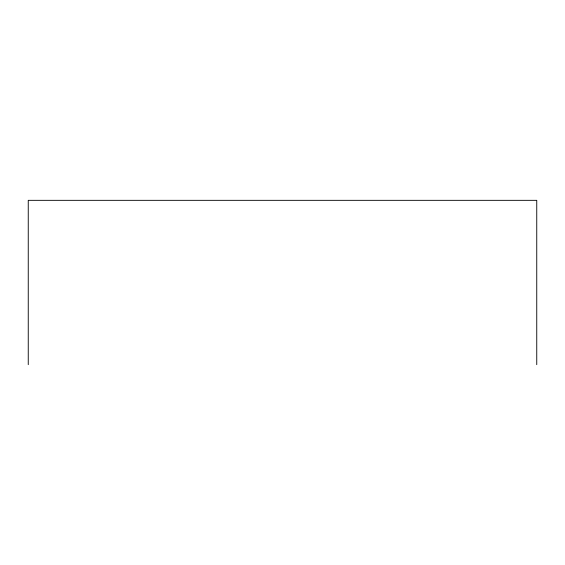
<?xml version="1.0" encoding="UTF-8"?>
<svg xmlns="http://www.w3.org/2000/svg" width="565" height="565" viewBox="0 0 565 565"><rect width="100%" height="100%" fill="white"/><g stroke="black" fill="none" stroke-linecap="round" stroke-linejoin="round"><path stroke-width="0.85" d="M536.75 364.665L536.75 200.335L28.25 200.335L28.25 364.665"/></g></svg>
